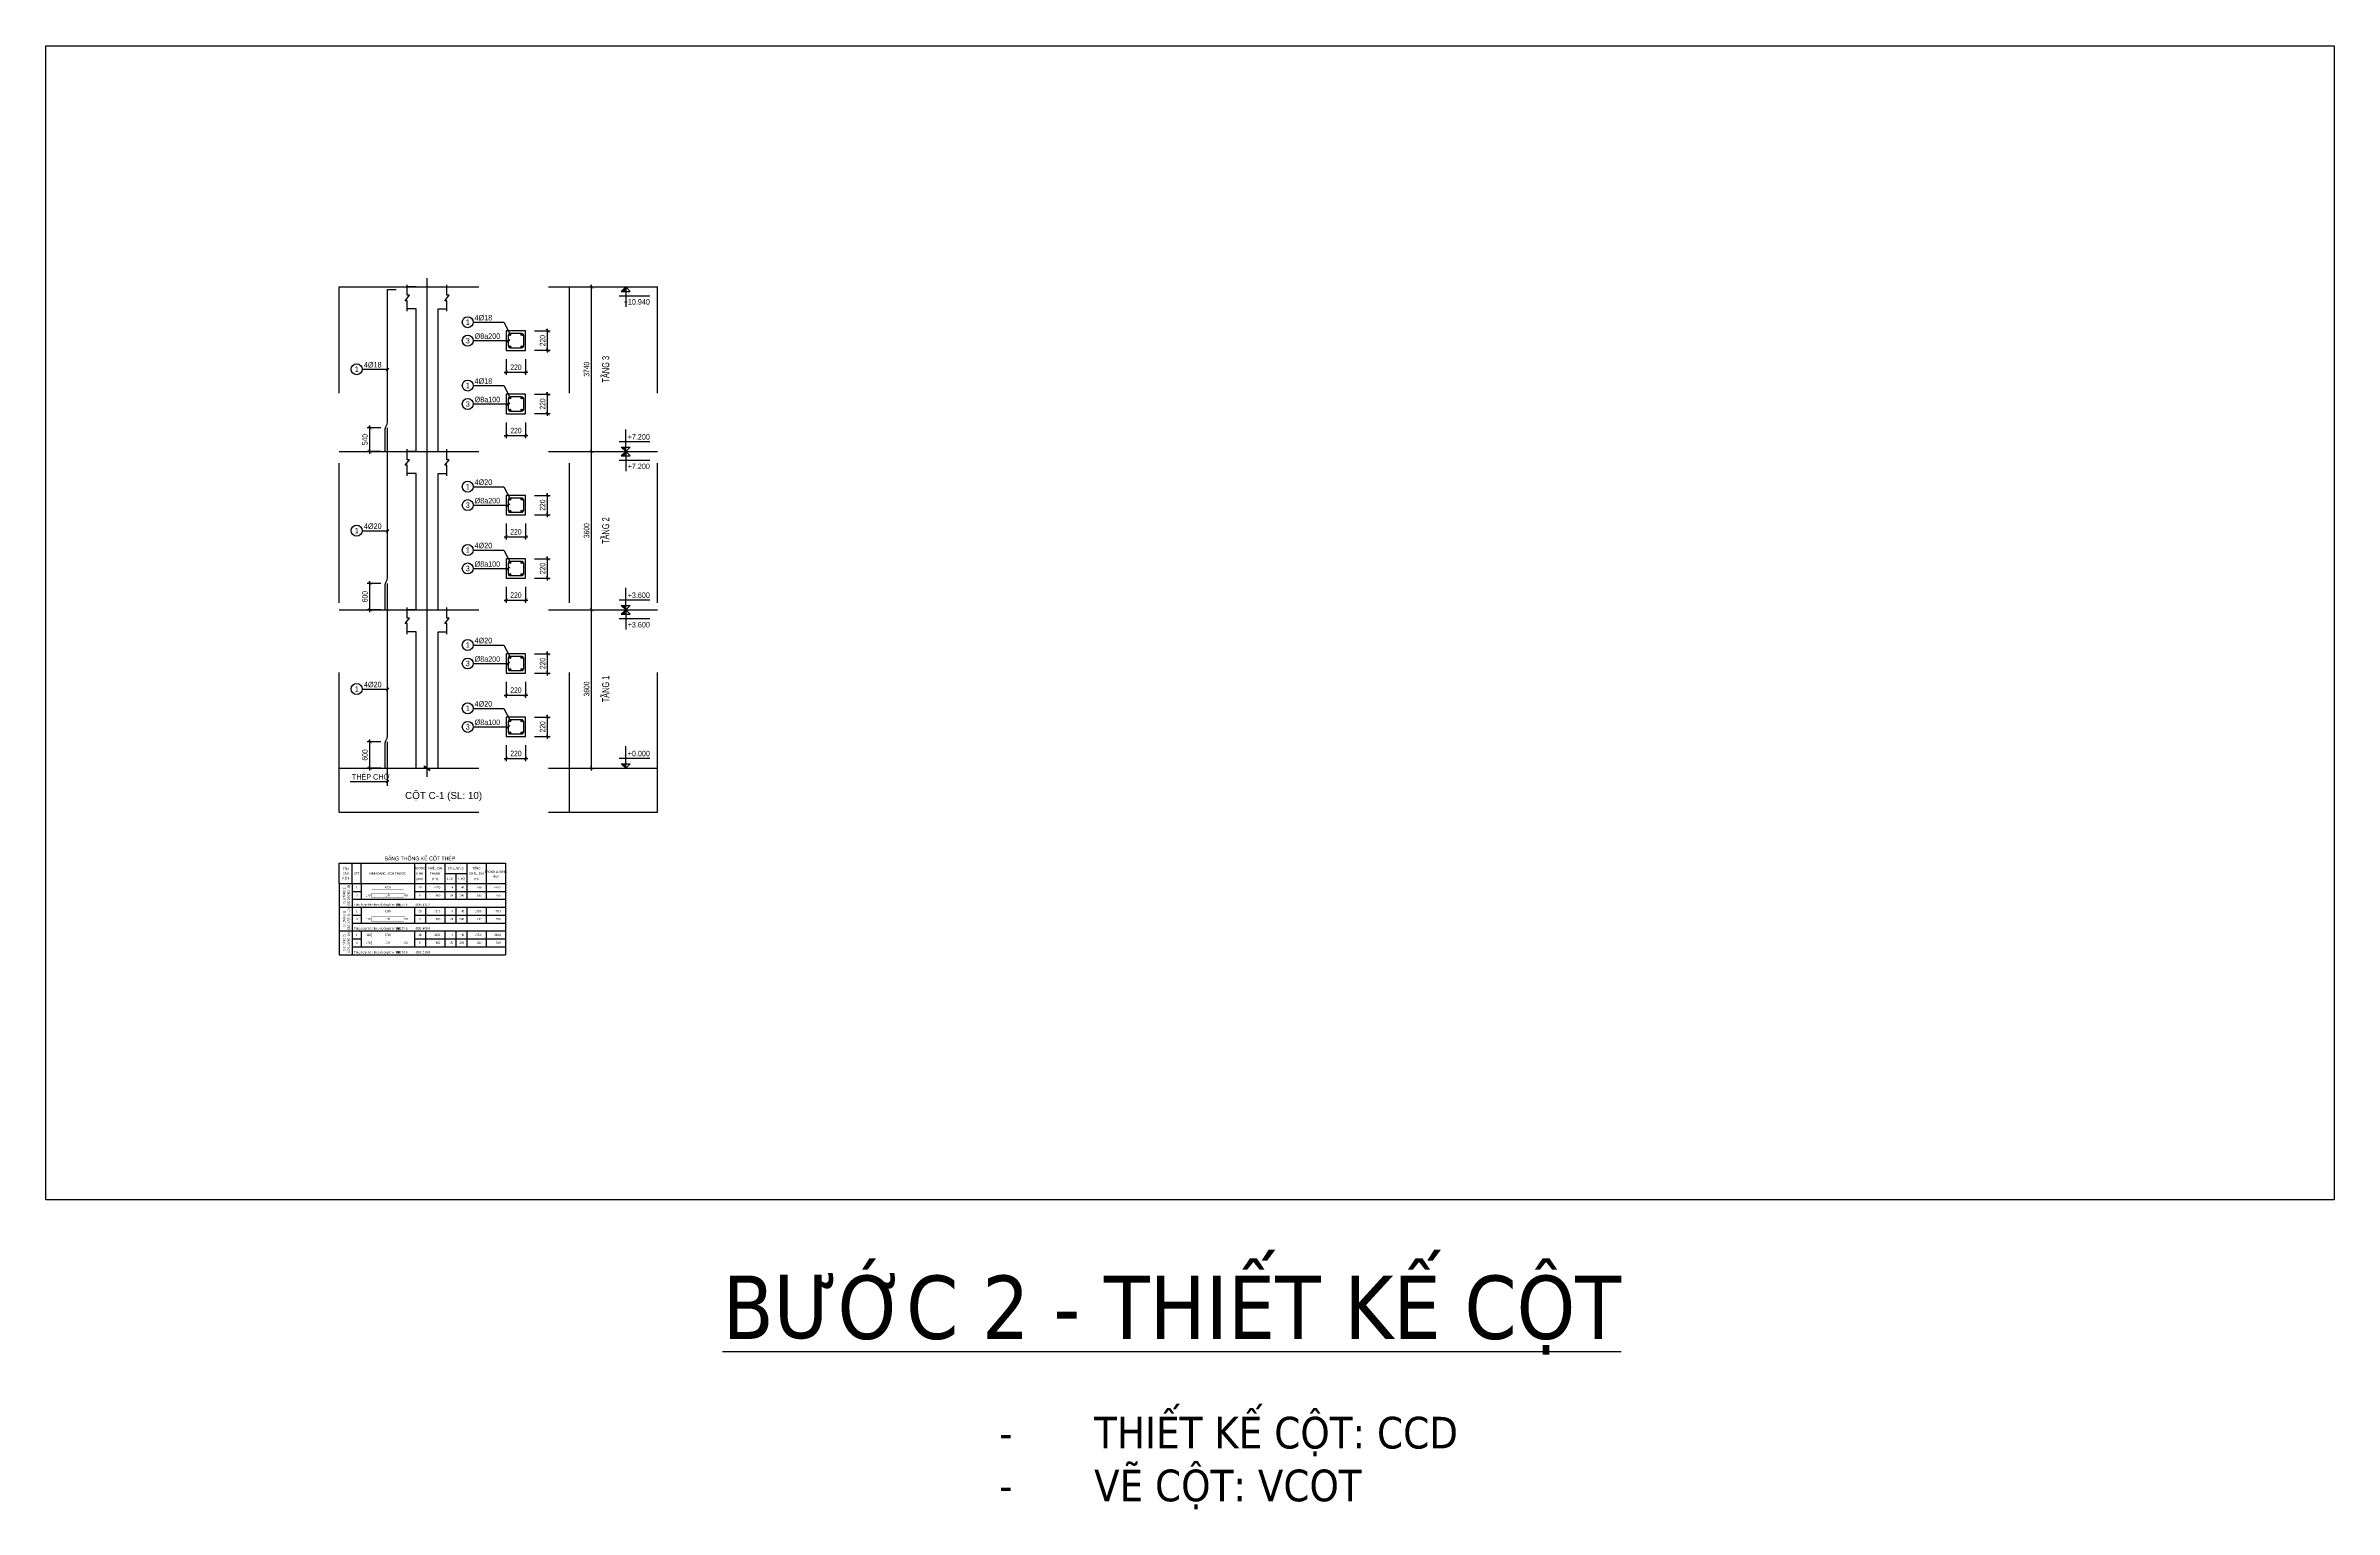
# Model space of a CAD drawing. Header units: inches. Extents: x 442278 to 842836, y -356313 to 59457.
# Drawn here: x 590590 to 616606, y -215713 to -199077 of the extents above; entities that cross this region are included whole.
import ezdxf
from ezdxf.enums import TextEntityAlignment as Align

# ---------------------------------------------------------------- set-up
doc = ezdxf.new("R2010")
doc.units = ezdxf.units.IN
doc.header["$LTSCALE"] = 250
doc.header["$MEASUREMENT"] = 0
doc.linetypes.add('CENTER', pattern=[50.8, 31.75, -6.35, 6.35, -6.35])
doc.linetypes.add('HIDDEN', pattern=[9.525, 6.35, -3.175])
for name, color, linetype in [('LA.BT', 7, 'Continuous'), ('LA.DIM', 251, 'Continuous'), ('LA.DUT', 251, 'HIDDEN'), ('LA.KHAC', 252, 'Continuous'), ('LA.TC', 3, 'Continuous'), ('LA.TD', 30, 'Continuous'), ('LA.TEXT', 60, 'Continuous'), ('LA.TRUC', 251, 'CENTER'), ('XDIT-MANH', 252, 'Continuous')]:
    doc.layers.add(name, color=color, linetype=linetype)
doc.styles.add('AVANTH', font='')
doc.styles.add('S.BTEXT', font='arial.ttf', dxfattribs={"width": 0.75})
doc.styles.add('S.STEXT', font='arial.ttf', dxfattribs={"width": 0.7})
doc.styles.get('AVANTH').set_extended_font_data('.VnAvantH')
doc.dimstyles.new('S.DIM25', dxfattribs={"dimtxt": 62.5, "dimasz": 40, "dimexe": 30, "dimexo": 0, "dimgap": 25, "dimtad": 1, "dimdec": 0, "dimzin": 13, "dimdsep": 46, "dimtxsty": 'S.STEXT', "dimblk": 'ARCHTICK', "dimcen": 0, "dimdle": 25, "dimclrd": 251, "dimclre": 251, "dimclrt": 60, "dimadec": 0, "dimazin": 0, "dimtfac": 1, "dimtdec": 0, "dimtix": 1, "dimtmove": 2, "dimatfit": 3, "dimfxl": 1, "dimtolj": 1, "dimtzin": 13, "dimarcsym": 0})
doc.dimstyles.new('S.DIM25.50', dxfattribs={"dimtxt": 62.5, "dimasz": 40, "dimexe": 30, "dimexo": 0, "dimgap": 25, "dimtad": 1, "dimdec": 0, "dimlfac": 2, "dimzin": 13, "dimdsep": 46, "dimtxsty": 'S.STEXT', "dimblk": 'ARCHTICK', "dimblk1": 'ARCHTICK', "dimcen": 0, "dimdle": 25, "dimclrd": 251, "dimclre": 251, "dimclrt": 60, "dimadec": 0, "dimazin": 0, "dimtfac": 1, "dimtdec": 0, "dimtix": 1, "dimtmove": 2, "dimatfit": 3, "dimfxl": 1, "dimtolj": 1, "dimtzin": 13, "dimarcsym": 0})

# ---------------------------------------------------------------- blocks, each defined once
blk = doc.blocks.new('_ArchTick')
at = {"color": 0, "linetype": 'ByBlock', "const_width": 0.15}
blk.add_lwpolyline([(-0.5, -0.5), (0.5, 0.5)], dxfattribs=at)
blk = doc.blocks.new('*D885')
at = {"layer": 'DEFPOINTS', "color": 0, "transparency": 16777216}
for p in [(596645, -205489), (596795, -205489), (596645, -207289)]:
    blk.add_point(p, dxfattribs=at)
at = {"layer": 'LA.DIM', "color": 251, "lineweight": -2, "transparency": 16777216}
for p, q in [((596645, -205489), (596825, -205489)), ((596795, -207314), (596795, -205464)), ((596645, -207289), (596825, -207289))]:
    blk.add_line(p, q, dxfattribs=at)
at = {"layer": 'LA.DIM', "color": 251, "lineweight": -2, "transparency": 16777216, "xscale": 40, "yscale": 40, "zscale": 40}
for p, rotation in [((596795, -205489), 90), ((596795, -207289), 270)]:
    blk.add_blockref('_ArchTick', p, dxfattribs=dict(at, rotation=rotation))
at = {"layer": 'LA.DIM', "color": 60, "transparency": 16777216, "insert": (596738, -206389), "char_height": 62.5, "attachment_point": 5, "rotation": 90, "style": 'S.STEXT'}
blk.add_mtext('\\A1;3600', dxfattribs=at)
blk = doc.blocks.new('*D886')
at = {"layer": 'DEFPOINTS', "color": 0, "transparency": 16777216}
for p in [(596645, -203689), (596795, -203689), (596645, -205489)]:
    blk.add_point(p, dxfattribs=at)
at = {"layer": 'LA.DIM', "color": 251, "lineweight": -2, "transparency": 16777216}
for p, q in [((596645, -203689), (596825, -203689)), ((596795, -205514), (596795, -203664)), ((596645, -205489), (596825, -205489))]:
    blk.add_line(p, q, dxfattribs=at)
at = {"layer": 'LA.DIM', "color": 251, "lineweight": -2, "transparency": 16777216, "xscale": 40, "yscale": 40, "zscale": 40}
for p, rotation in [((596795, -203689), 90), ((596795, -205489), 270)]:
    blk.add_blockref('_ArchTick', p, dxfattribs=dict(at, rotation=rotation))
at = {"layer": 'LA.DIM', "color": 60, "transparency": 16777216, "insert": (596738, -204589), "char_height": 62.5, "attachment_point": 5, "rotation": 90, "style": 'S.STEXT'}
blk.add_mtext('\\A1;3600', dxfattribs=at)
blk = doc.blocks.new('*D887')
at = {"layer": 'DEFPOINTS', "color": 0, "transparency": 16777216}
for p in [(596645, -201819), (596795, -201819), (596645, -203689)]:
    blk.add_point(p, dxfattribs=at)
at = {"layer": 'LA.DIM', "color": 251, "lineweight": -2, "transparency": 16777216}
for p, q in [((596645, -201819), (596825, -201819)), ((596795, -203714), (596795, -201794)), ((596645, -203689), (596825, -203689))]:
    blk.add_line(p, q, dxfattribs=at)
at = {"layer": 'LA.DIM', "color": 251, "lineweight": -2, "transparency": 16777216, "xscale": 40, "yscale": 40, "zscale": 40}
for p, rotation in [((596795, -201819), 90), ((596795, -203689), 270)]:
    blk.add_blockref('_ArchTick', p, dxfattribs=dict(at, rotation=rotation))
at = {"layer": 'LA.DIM', "color": 60, "transparency": 16777216, "insert": (596738, -202754), "char_height": 62.5, "attachment_point": 5, "rotation": 90, "style": 'S.STEXT'}
blk.add_mtext('\\A1;3740', dxfattribs=at)
blk = doc.blocks.new('BLOCK.COS')
at = {"layer": 'LA.KHAC'}
blk.add_hatch(color=256, dxfattribs=at).paths.add_polyline_path([(37.5, 50), (87.5, 0), (87.5, 50)])
at = {"layer": 'LA.KHAC', "color": 5}
for p, q in [((37.5, 50), (137.5, 50)), ((87.5, 0), (37.5, 50)), ((37.5, 0), (175, 0)), ((87.5, 0), (87.5, 50)), ((87.5, 0), (137.5, 50))]:
    blk.add_line(p, q, dxfattribs=at)
blk = doc.blocks.new('BLOCK.COSMI')
at = {"layer": 'LA.KHAC'}
blk.add_hatch(color=256, dxfattribs=at).paths.add_polyline_path([(87.5, -50), (87.5, 0), (37.5, -50)])
at = {"layer": 'LA.KHAC', "color": 5}
for p, q in [((37.5, 0), (175, 0)), ((87.5, 0), (37.5, -50)), ((87.5, 0), (87.5, -50)), ((87.5, 0), (137.5, -50)), ((37.5, -50), (137.5, -50))]:
    blk.add_line(p, q, dxfattribs=at)
blk = doc.blocks.new('*D888')
at = {"layer": 'DEFPOINTS', "color": 0, "transparency": 16777216}
for p in [(594275, -206989), (594400, -206989), (594400, -207289)]:
    blk.add_point(p, dxfattribs=at)
at = {"layer": 'LA.DIM', "color": 251, "lineweight": -2, "transparency": 16777216}
for p, q in [((594400, -206989), (594245, -206989)), ((594275, -207314), (594275, -206964)), ((594400, -207289), (594245, -207289))]:
    blk.add_line(p, q, dxfattribs=at)
at = {"layer": 'LA.DIM', "color": 251, "lineweight": -2, "transparency": 16777216, "xscale": 40, "yscale": 40, "zscale": 40}
for p, rotation in [((594275, -206989), 90), ((594275, -207289), 270)]:
    blk.add_blockref('_ArchTick', p, dxfattribs=dict(at, rotation=rotation))
at = {"layer": 'LA.DIM', "color": 60, "transparency": 16777216, "insert": (594218, -207139), "char_height": 62.5, "attachment_point": 5, "rotation": 90, "style": 'S.STEXT'}
blk.add_mtext('\\A1;600', dxfattribs=at)
blk = doc.blocks.new('*D889')
at = {"layer": 'DEFPOINTS', "color": 0, "transparency": 16777216}
for p in [(594275, -205189), (594400, -205189), (594400, -205489)]:
    blk.add_point(p, dxfattribs=at)
at = {"layer": 'LA.DIM', "color": 251, "lineweight": -2, "transparency": 16777216}
for p, q in [((594400, -205189), (594245, -205189)), ((594275, -205514), (594275, -205164)), ((594400, -205489), (594245, -205489))]:
    blk.add_line(p, q, dxfattribs=at)
at = {"layer": 'LA.DIM', "color": 251, "lineweight": -2, "transparency": 16777216, "xscale": 40, "yscale": 40, "zscale": 40}
for p, rotation in [((594275, -205189), 90), ((594275, -205489), 270)]:
    blk.add_blockref('_ArchTick', p, dxfattribs=dict(at, rotation=rotation))
at = {"layer": 'LA.DIM', "color": 60, "transparency": 16777216, "insert": (594218, -205339), "char_height": 62.5, "attachment_point": 5, "rotation": 90, "style": 'S.STEXT'}
blk.add_mtext('\\A1;600', dxfattribs=at)
blk = doc.blocks.new('*D890')
at = {"layer": 'DEFPOINTS', "color": 0, "transparency": 16777216}
for p in [(594275, -203419), (594400, -203419), (594400, -203689)]:
    blk.add_point(p, dxfattribs=at)
at = {"layer": 'LA.DIM', "color": 251, "lineweight": -2, "transparency": 16777216}
for p, q in [((594400, -203419), (594245, -203419)), ((594275, -203714), (594275, -203394)), ((594400, -203689), (594245, -203689))]:
    blk.add_line(p, q, dxfattribs=at)
at = {"layer": 'LA.DIM', "color": 251, "lineweight": -2, "transparency": 16777216, "xscale": 40, "yscale": 40, "zscale": 40}
for p, rotation in [((594275, -203419), 90), ((594275, -203689), 270)]:
    blk.add_blockref('_ArchTick', p, dxfattribs=dict(at, rotation=rotation))
at = {"layer": 'LA.DIM', "color": 60, "transparency": 16777216, "insert": (594218, -203554), "char_height": 62.5, "attachment_point": 5, "rotation": 90, "style": 'S.STEXT'}
blk.add_mtext('\\A1;540', dxfattribs=at)
blk = doc.blocks.new('*D891')
at = {"layer": 'DEFPOINTS', "color": 0, "transparency": 16777216}
for p in [(595825, -206309), (596045, -206309), (596045, -206459)]:
    blk.add_point(p, dxfattribs=at)
at = {"layer": 'LA.DIM', "color": 251, "lineweight": -2, "transparency": 16777216}
for p, q in [((595825, -206309), (595825, -206489)), ((596045, -206309), (596045, -206489)), ((595800, -206459), (596070, -206459))]:
    blk.add_line(p, q, dxfattribs=at)
at = {"layer": 'LA.DIM', "color": 251, "lineweight": -2, "transparency": 16777216, "xscale": 40, "yscale": 40, "zscale": 40, "rotation": 180}
blk.add_blockref('_ArchTick', (595825, -206459), dxfattribs=at)
at = {"layer": 'LA.DIM', "color": 251, "lineweight": -2, "transparency": 16777216, "xscale": 40, "yscale": 40, "zscale": 40}
blk.add_blockref('_ArchTick', (596045, -206459), dxfattribs=at)
at = {"layer": 'LA.DIM', "color": 60, "transparency": 16777216, "insert": (595935, -206402), "char_height": 62.5, "attachment_point": 5, "style": 'S.STEXT'}
blk.add_mtext('\\A1;220', dxfattribs=at)
blk = doc.blocks.new('*D892')
at = {"layer": 'DEFPOINTS', "color": 0, "transparency": 16777216}
for p in [(596145, -205989), (596295, -205989), (596145, -206209)]:
    blk.add_point(p, dxfattribs=at)
at = {"layer": 'LA.DIM', "color": 251, "lineweight": -2, "transparency": 16777216}
for p, q in [((596145, -205989), (596325, -205989)), ((596295, -206234), (596295, -205964)), ((596145, -206209), (596325, -206209))]:
    blk.add_line(p, q, dxfattribs=at)
at = {"layer": 'LA.DIM', "color": 251, "lineweight": -2, "transparency": 16777216, "xscale": 40, "yscale": 40, "zscale": 40}
for p, rotation in [((596295, -205989), 90), ((596295, -206209), 270)]:
    blk.add_blockref('_ArchTick', p, dxfattribs=dict(at, rotation=rotation))
at = {"layer": 'LA.DIM', "color": 60, "transparency": 16777216, "insert": (596238, -206099), "char_height": 62.5, "attachment_point": 5, "rotation": 90, "style": 'S.STEXT'}
blk.add_mtext('\\A1;220', dxfattribs=at)
blk = doc.blocks.new('BLOCK.TC')
at = {"layer": 'LA.TC'}
blk.add_hatch(color=256, dxfattribs=at).paths.add_polyline_path([(10, 0, 1), (-10, 0, 1)])
at = {"layer": 'LA.TD'}
blk.add_circle((0, 0), 10, dxfattribs=at)
blk = doc.blocks.new('*D893')
at = {"layer": 'DEFPOINTS', "color": 0, "transparency": 16777216}
for p in [(595825, -207029), (596045, -207029), (596045, -207179)]:
    blk.add_point(p, dxfattribs=at)
at = {"layer": 'LA.DIM', "color": 251, "lineweight": -2, "transparency": 16777216}
for p, q in [((595825, -207029), (595825, -207209)), ((596045, -207029), (596045, -207209)), ((595800, -207179), (596070, -207179))]:
    blk.add_line(p, q, dxfattribs=at)
at = {"layer": 'LA.DIM', "color": 251, "lineweight": -2, "transparency": 16777216, "xscale": 40, "yscale": 40, "zscale": 40, "rotation": 180}
blk.add_blockref('_ArchTick', (595825, -207179), dxfattribs=at)
at = {"layer": 'LA.DIM', "color": 251, "lineweight": -2, "transparency": 16777216, "xscale": 40, "yscale": 40, "zscale": 40}
blk.add_blockref('_ArchTick', (596045, -207179), dxfattribs=at)
at = {"layer": 'LA.DIM', "color": 60, "transparency": 16777216, "insert": (595935, -207122), "char_height": 62.5, "attachment_point": 5, "style": 'S.STEXT'}
blk.add_mtext('\\A1;220', dxfattribs=at)
blk = doc.blocks.new('*D894')
at = {"layer": 'DEFPOINTS', "color": 0, "transparency": 16777216}
for p in [(596145, -206709), (596295, -206709), (596145, -206929)]:
    blk.add_point(p, dxfattribs=at)
at = {"layer": 'LA.DIM', "color": 251, "lineweight": -2, "transparency": 16777216}
for p, q in [((596145, -206709), (596325, -206709)), ((596295, -206954), (596295, -206684)), ((596145, -206929), (596325, -206929))]:
    blk.add_line(p, q, dxfattribs=at)
at = {"layer": 'LA.DIM', "color": 251, "lineweight": -2, "transparency": 16777216, "xscale": 40, "yscale": 40, "zscale": 40}
for p, rotation in [((596295, -206709), 90), ((596295, -206929), 270)]:
    blk.add_blockref('_ArchTick', p, dxfattribs=dict(at, rotation=rotation))
at = {"layer": 'LA.DIM', "color": 60, "transparency": 16777216, "insert": (596238, -206819), "char_height": 62.5, "attachment_point": 5, "rotation": 90, "style": 'S.STEXT'}
blk.add_mtext('\\A1;220', dxfattribs=at)
blk = doc.blocks.new('*D895')
at = {"layer": 'DEFPOINTS', "color": 0, "transparency": 16777216}
for p in [(595825, -204509), (596045, -204509), (596045, -204659)]:
    blk.add_point(p, dxfattribs=at)
at = {"layer": 'LA.DIM', "color": 251, "lineweight": -2, "transparency": 16777216}
for p, q in [((595800, -204659), (596070, -204659)), ((595825, -204509), (595825, -204689)), ((596045, -204509), (596045, -204689))]:
    blk.add_line(p, q, dxfattribs=at)
at = {"layer": 'LA.DIM', "color": 251, "lineweight": -2, "transparency": 16777216, "xscale": 40, "yscale": 40, "zscale": 40, "rotation": 180}
blk.add_blockref('_ArchTick', (595825, -204659), dxfattribs=at)
at = {"layer": 'LA.DIM', "color": 251, "lineweight": -2, "transparency": 16777216, "xscale": 40, "yscale": 40, "zscale": 40}
blk.add_blockref('_ArchTick', (596045, -204659), dxfattribs=at)
at = {"layer": 'LA.DIM', "color": 60, "transparency": 16777216, "insert": (595935, -204602), "char_height": 62.5, "attachment_point": 5, "style": 'S.STEXT'}
blk.add_mtext('\\A1;220', dxfattribs=at)
blk = doc.blocks.new('*D896')
at = {"layer": 'DEFPOINTS', "color": 0, "transparency": 16777216}
for p in [(596145, -204189), (596295, -204189), (596145, -204409)]:
    blk.add_point(p, dxfattribs=at)
at = {"layer": 'LA.DIM', "color": 251, "lineweight": -2, "transparency": 16777216}
for p, q in [((596145, -204189), (596325, -204189)), ((596295, -204434), (596295, -204164)), ((596145, -204409), (596325, -204409))]:
    blk.add_line(p, q, dxfattribs=at)
at = {"layer": 'LA.DIM', "color": 251, "lineweight": -2, "transparency": 16777216, "xscale": 40, "yscale": 40, "zscale": 40}
for p, rotation in [((596295, -204189), 90), ((596295, -204409), 270)]:
    blk.add_blockref('_ArchTick', p, dxfattribs=dict(at, rotation=rotation))
at = {"layer": 'LA.DIM', "color": 60, "transparency": 16777216, "insert": (596238, -204299), "char_height": 62.5, "attachment_point": 5, "rotation": 90, "style": 'S.STEXT'}
blk.add_mtext('\\A1;220', dxfattribs=at)
blk = doc.blocks.new('*D897')
at = {"layer": 'DEFPOINTS', "color": 0, "transparency": 16777216}
for p in [(595825, -205229), (596045, -205229), (596045, -205379)]:
    blk.add_point(p, dxfattribs=at)
at = {"layer": 'LA.DIM', "color": 251, "lineweight": -2, "transparency": 16777216}
for p, q in [((595825, -205229), (595825, -205409)), ((596045, -205229), (596045, -205409)), ((595800, -205379), (596070, -205379))]:
    blk.add_line(p, q, dxfattribs=at)
at = {"layer": 'LA.DIM', "color": 251, "lineweight": -2, "transparency": 16777216, "xscale": 40, "yscale": 40, "zscale": 40, "rotation": 180}
blk.add_blockref('_ArchTick', (595825, -205379), dxfattribs=at)
at = {"layer": 'LA.DIM', "color": 251, "lineweight": -2, "transparency": 16777216, "xscale": 40, "yscale": 40, "zscale": 40}
blk.add_blockref('_ArchTick', (596045, -205379), dxfattribs=at)
at = {"layer": 'LA.DIM', "color": 60, "transparency": 16777216, "insert": (595935, -205322), "char_height": 62.5, "attachment_point": 5, "style": 'S.STEXT'}
blk.add_mtext('\\A1;220', dxfattribs=at)
blk = doc.blocks.new('*D898')
at = {"layer": 'DEFPOINTS', "color": 0, "transparency": 16777216}
for p in [(596145, -204909), (596295, -204909), (596145, -205129)]:
    blk.add_point(p, dxfattribs=at)
at = {"layer": 'LA.DIM', "color": 251, "lineweight": -2, "transparency": 16777216}
for p, q in [((596145, -204909), (596325, -204909)), ((596295, -205154), (596295, -204884)), ((596145, -205129), (596325, -205129))]:
    blk.add_line(p, q, dxfattribs=at)
at = {"layer": 'LA.DIM', "color": 251, "lineweight": -2, "transparency": 16777216, "xscale": 40, "yscale": 40, "zscale": 40}
for p, rotation in [((596295, -204909), 90), ((596295, -205129), 270)]:
    blk.add_blockref('_ArchTick', p, dxfattribs=dict(at, rotation=rotation))
at = {"layer": 'LA.DIM', "color": 60, "transparency": 16777216, "insert": (596238, -205019), "char_height": 62.5, "attachment_point": 5, "rotation": 90, "style": 'S.STEXT'}
blk.add_mtext('\\A1;220', dxfattribs=at)
blk = doc.blocks.new('*D899')
at = {"layer": 'DEFPOINTS', "color": 0, "transparency": 16777216}
for p in [(595825, -202639), (596045, -202639), (596045, -202789)]:
    blk.add_point(p, dxfattribs=at)
at = {"layer": 'LA.DIM', "color": 251, "lineweight": -2, "transparency": 16777216}
for p, q in [((595825, -202639), (595825, -202819)), ((596045, -202639), (596045, -202819)), ((595800, -202789), (596070, -202789))]:
    blk.add_line(p, q, dxfattribs=at)
at = {"layer": 'LA.DIM', "color": 251, "lineweight": -2, "transparency": 16777216, "xscale": 40, "yscale": 40, "zscale": 40, "rotation": 180}
blk.add_blockref('_ArchTick', (595825, -202789), dxfattribs=at)
at = {"layer": 'LA.DIM', "color": 251, "lineweight": -2, "transparency": 16777216, "xscale": 40, "yscale": 40, "zscale": 40}
blk.add_blockref('_ArchTick', (596045, -202789), dxfattribs=at)
at = {"layer": 'LA.DIM', "color": 60, "transparency": 16777216, "insert": (595935, -202732), "char_height": 62.5, "attachment_point": 5, "style": 'S.STEXT'}
blk.add_mtext('\\A1;220', dxfattribs=at)
blk = doc.blocks.new('*D900')
at = {"layer": 'DEFPOINTS', "color": 0, "transparency": 16777216}
for p in [(596145, -202319), (596295, -202319), (596145, -202539)]:
    blk.add_point(p, dxfattribs=at)
at = {"layer": 'LA.DIM', "color": 251, "lineweight": -2, "transparency": 16777216}
for p, q in [((596145, -202319), (596325, -202319)), ((596295, -202564), (596295, -202294)), ((596145, -202539), (596325, -202539))]:
    blk.add_line(p, q, dxfattribs=at)
at = {"layer": 'LA.DIM', "color": 251, "lineweight": -2, "transparency": 16777216, "xscale": 40, "yscale": 40, "zscale": 40}
for p, rotation in [((596295, -202319), 90), ((596295, -202539), 270)]:
    blk.add_blockref('_ArchTick', p, dxfattribs=dict(at, rotation=rotation))
at = {"layer": 'LA.DIM', "color": 60, "transparency": 16777216, "insert": (596238, -202429), "char_height": 62.5, "attachment_point": 5, "rotation": 90, "style": 'S.STEXT'}
blk.add_mtext('\\A1;220', dxfattribs=at)
blk = doc.blocks.new('*D901')
at = {"layer": 'DEFPOINTS', "color": 0, "transparency": 16777216}
for p in [(595825, -203359), (596045, -203359), (596045, -203509)]:
    blk.add_point(p, dxfattribs=at)
at = {"layer": 'LA.DIM', "color": 251, "lineweight": -2, "transparency": 16777216}
for p, q in [((595825, -203359), (595825, -203539)), ((596045, -203359), (596045, -203539)), ((595800, -203509), (596070, -203509))]:
    blk.add_line(p, q, dxfattribs=at)
at = {"layer": 'LA.DIM', "color": 251, "lineweight": -2, "transparency": 16777216, "xscale": 40, "yscale": 40, "zscale": 40, "rotation": 180}
blk.add_blockref('_ArchTick', (595825, -203509), dxfattribs=at)
at = {"layer": 'LA.DIM', "color": 251, "lineweight": -2, "transparency": 16777216, "xscale": 40, "yscale": 40, "zscale": 40}
blk.add_blockref('_ArchTick', (596045, -203509), dxfattribs=at)
at = {"layer": 'LA.DIM', "color": 60, "transparency": 16777216, "insert": (595935, -203452), "char_height": 62.5, "attachment_point": 5, "style": 'S.STEXT'}
blk.add_mtext('\\A1;220', dxfattribs=at)
blk = doc.blocks.new('*D902')
at = {"layer": 'DEFPOINTS', "color": 0, "transparency": 16777216}
for p in [(596145, -203039), (596295, -203039), (596145, -203259)]:
    blk.add_point(p, dxfattribs=at)
at = {"layer": 'LA.DIM', "color": 251, "lineweight": -2, "transparency": 16777216}
for p, q in [((596145, -203039), (596325, -203039)), ((596295, -203284), (596295, -203014)), ((596145, -203259), (596325, -203259))]:
    blk.add_line(p, q, dxfattribs=at)
at = {"layer": 'LA.DIM', "color": 251, "lineweight": -2, "transparency": 16777216, "xscale": 40, "yscale": 40, "zscale": 40}
for p, rotation in [((596295, -203039), 90), ((596295, -203259), 270)]:
    blk.add_blockref('_ArchTick', p, dxfattribs=dict(at, rotation=rotation))
at = {"layer": 'LA.DIM', "color": 60, "transparency": 16777216, "insert": (596238, -203149), "char_height": 62.5, "attachment_point": 5, "rotation": 90, "style": 'S.STEXT'}
blk.add_mtext('\\A1;220', dxfattribs=at)
blk = doc.blocks.new('TIEUDE.BTKD')
at = {"layer": 'LA.BT'}
for p, q in [((0, -350), (0, -120)), ((0, -120), (1890, -120)), ((150, -350), (150, -120)), ((250, -350), (250, -120)), ((855, -120), (855, -350)), ((980, -120), (980, -350)), ((1200, -120), (1200, -350)), ((1200, -236), (1450, -236)), ((1325, -236), (1325, -350)), ((1450, -120), (1450, -350)), ((1670, -120), (1670, -350)), ((1890, -120), (1890, -350)), ((0, -350), (1890, -350))]:
    blk.add_line(p, q, dxfattribs=at)
at = {"layer": 'LA.TEXT', "style": 'S.BTEXT', "width": 0.75}
for s, p in [('TÊN', (75, -197)), ('CẤU', (75, -250)), ('STT', (200, -250)), ('HÌNH DẠNG, KÍCH THƯỚC', (552, -250)), ('ĐƯỜNG', (917, -190)), ('KÍNH', (917, -250)), ('CHIỀU DÀI', (1090, -190)), ('THANH', (1090, -250)), ('SỐ LƯỢNG', (1325, -192)), ('CHIỀU DÀI', (1560, -250)), ('TỔNG', (1560, -190)), ('TRỌNG LƯỢNG', (1780, -230)), ('(kG)', (1780, -281)), ('KIỆN', (75, -303)), ('(mm)', (917, -312)), ('(mm)', (1090, -312)), ('1 CK', (1262, -308)), ('T. BỘ', (1387, -308)), ('(m)', (1560, -312))]:
    blk.add_text(s, height=25, dxfattribs=at).set_placement(p, align=Align.CENTER)
blk.add_text('BẢNG THỐNG KÊ CỐT THÉP', height=45, dxfattribs=at).set_placement((918, -60), align=Align.MIDDLE)
blk = doc.blocks.new('TH.2')
at = {"layer": 'LA.TC', "const_width": 2}
blk.add_lwpolyline([(222, 20), (583, 20)], dxfattribs=at)
at = {"layer": 'LA.TEXT', "style": 'S.STEXT', "width": 0.7}
for tag, p in [('SH', (50, 45)), ('L2', (403, 45)), ('DK', (768, 45))]:
    blk.add_attdef(tag, text='', height=25, dxfattribs=at).set_placement(p, align=Align.MIDDLE)
for tag, p in [('DAI', (1000, 45)), ('SL1', (1145, 45)), ('SLA', (1270, 45)), ('DT', (1470, 45)), ('TL', (1690, 45))]:
    blk.add_attdef(tag, text='', height=25, dxfattribs=at).set_placement(p, align=Align.MIDDLE_RIGHT)
blk = doc.blocks.new('TH.14')
at = {"layer": 'LA.TC', "const_width": 2}
blk.add_lwpolyline([(583, 90), (583, 20), (218, 20), (218, 70), (603, 70)], dxfattribs=at)
at = {"layer": 'LA.TEXT', "style": 'S.STEXT', "width": 0.7}
for tag, p in [('SH', (50, 45)), ('L2', (403, 45)), ('DK', (768, 45))]:
    blk.add_attdef(tag, text='', height=25, dxfattribs=at).set_placement(p, align=Align.MIDDLE)
for tag, p in [('L1', (205, 45)), ('DAI', (1000, 45)), ('SL1', (1145, 45)), ('SLA', (1270, 45)), ('DT', (1470, 45)), ('TL', (1690, 45))]:
    blk.add_attdef(tag, text='', height=25, dxfattribs=at).set_placement(p, align=Align.MIDDLE_RIGHT)
blk.add_attdef('M', text='', height=25, dxfattribs=at).set_placement((593, 45), align=Align.MIDDLE_LEFT)
blk = doc.blocks.new('TH.6')
at = {"layer": 'LA.TC', "const_width": 2}
blk.add_lwpolyline([(583, 70), (222, 70), (222, 20)], dxfattribs=at)
at = {"layer": 'LA.TEXT', "style": 'S.STEXT', "width": 0.7}
for tag, p in [('SH', (50, 45)), ('L2', (403, 45)), ('DK', (768, 45))]:
    blk.add_attdef(tag, text='', height=25, dxfattribs=at).set_placement(p, align=Align.MIDDLE)
for tag, p in [('L1', (210, 45)), ('DAI', (1000, 45)), ('SL1', (1145, 45)), ('SLA', (1270, 45)), ('DT', (1470, 45)), ('TL', (1690, 45))]:
    blk.add_attdef(tag, text='', height=25, dxfattribs=at).set_placement(p, align=Align.MIDDLE_RIGHT)

msp = doc.modelspace()

# ---------------------------------------------------------------- linework, layer by layer
at = {"layer": 'LA.BT'}
for p, q in [((594799.71, -201819.12), (594699.71, -201819.12)), ((594799.71, -201819.12), (595049.71, -201819.12)), ((595049.71, -201819.12), (595149.71, -201819.12)), ((594799.71, -202069.12), (594699.71, -202069.12)), ((594799.71, -203689.12), (594799.71, -202069.12)), ((595049.71, -203689.12), (595049.71, -202069.12)), ((595049.71, -202069.12), (595149.71, -202069.12)), ((594799.71, -203689.12), (594699.71, -203689.12)), ((595049.71, -203689.12), (595149.71, -203689.12)), ((594799.71, -203939.12), (594699.71, -203939.12)), ((594799.71, -205489.12), (594799.71, -203939.12)), ((595049.71, -205489.12), (595049.71, -203939.12)), ((595049.71, -203939.12), (595149.71, -203939.12)), ((594799.71, -205489.12), (594699.71, -205489.12)), ((595049.71, -205489.12), (595149.71, -205489.12)), ((594799.71, -205739.12), (594699.71, -205739.12)), ((594799.71, -207289.12), (594799.71, -205739.12)), ((595049.71, -207289.12), (595049.71, -205739.12)), ((595049.71, -205739.12), (595149.71, -205739.12)), ((593924.71, -208599.12), (593924.71, -209409.12)), ((594074.71, -208599.12), (594074.71, -209409.12)), ((594174.71, -208599.12), (594174.71, -208779.12)), ((594779.71, -208599.12), (594779.71, -208779.12)), ((594904.71, -208599.12), (594904.71, -208779.12)), ((595124.71, -208599.12), (595124.71, -208779.12)), ((595249.71, -208599.12), (595249.71, -208779.12)), ((595374.71, -208599.12), (595374.71, -208779.12)), ((595594.71, -208599.12), (595594.71, -208779.12)), ((595814.71, -208599.12), (595814.71, -209409.12)), ((593924.71, -208869.12), (595814.71, -208869.12)), ((594074.71, -208689.12), (594174.71, -208689.12)), ((594074.71, -208779.12), (595814.71, -208779.12)), ((594174.71, -208869.12), (594174.71, -209049.12)), ((594779.71, -208689.12), (595814.71, -208689.12)), ((594779.71, -208869.12), (594779.71, -209049.12)), ((594904.71, -208869.12), (594904.71, -209049.12)), ((595124.71, -208869.12), (595124.71, -209049.12)), ((595249.71, -208869.12), (595249.71, -209049.12)), ((595374.71, -208869.12), (595374.71, -209049.12)), ((595594.71, -208869.12), (595594.71, -209049.12)), ((593924.71, -209139.12), (595814.71, -209139.12)), ((594074.71, -208959.12), (594174.71, -208959.12)), ((594074.71, -209049.12), (595814.71, -209049.12)), ((594174.71, -209139.12), (594174.71, -209319.12)), ((594779.71, -208959.12), (595814.71, -208959.12)), ((594779.71, -209139.12), (594779.71, -209319.12)), ((594904.71, -209139.12), (594904.71, -209319.12)), ((595124.71, -209139.12), (595124.71, -209319.12)), ((595249.71, -209139.12), (595249.71, -209319.12)), ((595374.71, -209139.12), (595374.71, -209319.12)), ((595594.71, -209139.12), (595594.71, -209319.12)), ((593924.71, -209409.12), (595814.71, -209409.12)), ((594074.71, -209229.12), (594174.71, -209229.12)), ((594074.71, -209319.12), (595814.71, -209319.12)), ((594779.71, -209229.12), (595814.71, -209229.12))]:
    msp.add_line(p, q, dxfattribs=at)
at = {"layer": 'LA.BT', "color": 251}
for points in [[(594699.71, -202094.12), (594699.71, -201975.37), (594674.71, -201975.37), (594724.71, -201912.87), (594699.71, -201912.87), (594699.71, -201794.12)], [(595149.71, -202094.12), (595149.71, -201975.37), (595124.71, -201975.37), (595174.71, -201912.87), (595149.71, -201912.87), (595149.71, -201794.12)], [(594699.71, -203964.12), (594699.71, -203845.37), (594674.71, -203845.37), (594724.71, -203782.87), (594699.71, -203782.87), (594699.71, -203664.12)], [(595149.71, -203964.12), (595149.71, -203845.37), (595124.71, -203845.37), (595174.71, -203782.87), (595149.71, -203782.87), (595149.71, -203664.12)], [(594699.71, -205764.12), (594699.71, -205645.37), (594674.71, -205645.37), (594724.71, -205582.87), (594699.71, -205582.87), (594699.71, -205464.12)], [(595149.71, -205764.12), (595149.71, -205645.37), (595124.71, -205645.37), (595174.71, -205582.87), (595149.71, -205582.87), (595149.71, -205464.12)], [(594774.71, -207289.12), (594893.46, -207289.12), (594893.46, -207264.12), (594955.96, -207314.12), (594955.96, -207289.12), (595074.71, -207289.12)]]:
    msp.add_lwpolyline(points, dxfattribs=at)
at = {"layer": 'LA.BT'}
for points in [[(595824.71, -202539.12), (596044.71, -202539.12), (596044.71, -202319.12), (595824.71, -202319.12), (595824.71, -202539.12)], [(595824.71, -203259.12), (596044.71, -203259.12), (596044.71, -203039.12), (595824.71, -203039.12), (595824.71, -203259.12)], [(595824.71, -204409.12), (596044.71, -204409.12), (596044.71, -204189.12), (595824.71, -204189.12), (595824.71, -204409.12)], [(595824.71, -205129.12), (596044.71, -205129.12), (596044.71, -204909.12), (595824.71, -204909.12), (595824.71, -205129.12)], [(595824.71, -206209.12), (596044.71, -206209.12), (596044.71, -205989.12), (595824.71, -205989.12), (595824.71, -206209.12)], [(595824.71, -206929.12), (596044.71, -206929.12), (596044.71, -206709.12), (595824.71, -206709.12), (595824.71, -206929.12)]]:
    msp.add_lwpolyline(points, dxfattribs=at)
at = {"layer": 'LA.DUT'}
for p, q in [((593924.71, -207789.12), (593924.71, -201819.12)), ((593924.71, -201819.12), (597544.71, -201819.12)), ((596544.71, -207789.12), (596544.71, -201819.12)), ((597544.71, -207789.12), (597544.71, -201819.12)), ((593924.71, -203689.12), (597544.71, -203689.12)), ((593924.71, -205489.12), (597544.71, -205489.12)), ((593924.71, -207289.12), (597544.71, -207289.12)), ((593924.71, -207789.12), (597544.71, -207789.12))]:
    msp.add_line(p, q, dxfattribs=at)
at = {"layer": 'LA.KHAC'}
for p, q in [((597182.21, -201819.12), (597182.21, -202044.12)), ((597107.21, -201919.12), (597457.21, -201919.12)), ((595449.71, -202219.12), (595798.21, -202219.12)), ((595798.21, -202219.12), (595871.71, -202366.12)), ((595449.71, -202429.12), (595849.71, -202429.12)), ((594187.21, -202754.12), (594474.71, -202754.12)), ((595449.71, -202939.12), (595798.21, -202939.12)), ((595449.71, -203149.12), (595849.71, -203149.12)), ((595798.21, -202939.12), (595871.71, -203086.12)), ((597182.21, -203689.12), (597182.21, -203439.12)), ((597107.21, -203574.12), (597457.21, -203574.12)), ((597182.21, -203689.12), (597182.21, -203914.12)), ((597107.21, -203789.12), (597457.21, -203789.12)), ((595449.71, -204089.12), (595798.21, -204089.12)), ((595798.21, -204089.12), (595871.71, -204236.12)), ((595449.71, -204299.12), (595849.71, -204299.12)), ((594187.21, -204589.12), (594474.71, -204589.12)), ((595449.71, -204809.12), (595798.21, -204809.12)), ((595798.21, -204809.12), (595871.71, -204956.12)), ((595449.71, -205019.12), (595849.71, -205019.12)), ((597182.21, -205489.12), (597182.21, -205239.12)), ((597107.21, -205374.12), (597457.21, -205374.12)), ((597182.21, -205489.12), (597182.21, -205714.12)), ((597107.21, -205589.12), (597457.21, -205589.12)), ((595449.71, -205889.12), (595798.21, -205889.12)), ((595798.21, -205889.12), (595871.71, -206036.12)), ((595449.71, -206099.12), (595849.71, -206099.12)), ((594187.21, -206389.12), (594474.71, -206389.12)), ((595449.71, -206609.12), (595798.21, -206609.12)), ((595449.71, -206819.12), (595849.71, -206819.12)), ((595798.21, -206609.12), (595871.71, -206756.12)), ((597182.21, -207289.12), (597182.21, -207039.12)), ((597107.21, -207174.12), (597457.21, -207174.12)), ((594049.71, -207439.12), (594474.71, -207439.12))]:
    msp.add_line(p, q, dxfattribs=at)
at = {"layer": 'LA.KHAC', "color": 251}
for p, q in [((595835.64, -202443.19), (595863.77, -202415.06)), ((594460.64, -202768.19), (594488.77, -202740.06)), ((595835.64, -203163.19), (595863.77, -203135.06)), ((595835.64, -204313.19), (595863.77, -204285.06)), ((594460.64, -204603.19), (594488.77, -204575.06)), ((595835.64, -205033.19), (595863.77, -205005.06)), ((595835.64, -206113.19), (595863.77, -206085.06)), ((594460.64, -206403.19), (594488.77, -206375.06)), ((595835.64, -206833.19), (595863.77, -206805.06)), ((594460.64, -207453.19), (594488.77, -207425.06))]:
    msp.add_line(p, q, dxfattribs=at)
at = {"layer": 'LA.TC'}
for points in [[(594449.71, -203689.12), (594449.71, -203431.62), (594454.71, -203409.12), (594469.71, -203379.12), (594474.71, -203356.62), (594474.71, -201849.12), (594574.71, -201849.12)], [(594449.71, -205489.12), (594449.71, -205201.62), (594454.71, -205179.12), (594469.71, -205149.12), (594474.71, -205126.62), (594474.71, -203419.12)], [(594449.71, -207289.12), (594449.71, -207001.62), (594454.71, -206979.12), (594469.71, -206949.12), (594474.71, -206926.62), (594474.71, -205189.12)]]:
    msp.add_lwpolyline(points, dxfattribs=at)
at = {"layer": 'LA.TD', "linetype": 'HIDDEN'}
msp.add_line((594474.71, -207489.12), (594474.71, -206989.12), dxfattribs=at)
at = {"layer": 'LA.TD'}
for points in [[(595874.71, -202514.12), (595862.21, -202510.77), (595853.06, -202501.62), (595849.71, -202489.12), (595849.71, -202369.12), (595853.06, -202356.62), (595862.21, -202347.47), (595874.71, -202344.12), (595994.71, -202344.12), (596007.21, -202347.47), (596016.36, -202356.62), (596019.71, -202369.12), (596019.71, -202489.12), (596016.36, -202501.62), (596007.21, -202510.77), (595994.71, -202514.12), (595874.71, -202514.12)], [(595874.71, -203234.12), (595862.21, -203230.77), (595853.06, -203221.62), (595849.71, -203209.12), (595849.71, -203089.12), (595853.06, -203076.62), (595862.21, -203067.47), (595874.71, -203064.12), (595994.71, -203064.12), (596007.21, -203067.47), (596016.36, -203076.62), (596019.71, -203089.12), (596019.71, -203209.12), (596016.36, -203221.62), (596007.21, -203230.77), (595994.71, -203234.12), (595874.71, -203234.12)], [(595874.71, -204384.12), (595862.21, -204380.77), (595853.06, -204371.62), (595849.71, -204359.12), (595849.71, -204239.12), (595853.06, -204226.62), (595862.21, -204217.47), (595874.71, -204214.12), (595994.71, -204214.12), (596007.21, -204217.47), (596016.36, -204226.62), (596019.71, -204239.12), (596019.71, -204359.12), (596016.36, -204371.62), (596007.21, -204380.77), (595994.71, -204384.12), (595874.71, -204384.12)], [(595874.71, -205104.12), (595862.21, -205100.77), (595853.06, -205091.62), (595849.71, -205079.12), (595849.71, -204959.12), (595853.06, -204946.62), (595862.21, -204937.47), (595874.71, -204934.12), (595994.71, -204934.12), (596007.21, -204937.47), (596016.36, -204946.62), (596019.71, -204959.12), (596019.71, -205079.12), (596016.36, -205091.62), (596007.21, -205100.77), (595994.71, -205104.12), (595874.71, -205104.12)], [(595874.71, -206184.12), (595862.21, -206180.77), (595853.06, -206171.62), (595849.71, -206159.12), (595849.71, -206039.12), (595853.06, -206026.62), (595862.21, -206017.47), (595874.71, -206014.12), (595994.71, -206014.12), (596007.21, -206017.47), (596016.36, -206026.62), (596019.71, -206039.12), (596019.71, -206159.12), (596016.36, -206171.62), (596007.21, -206180.77), (595994.71, -206184.12), (595874.71, -206184.12)], [(595874.71, -206904.12), (595862.21, -206900.77), (595853.06, -206891.62), (595849.71, -206879.12), (595849.71, -206759.12), (595853.06, -206746.62), (595862.21, -206737.47), (595874.71, -206734.12), (595994.71, -206734.12), (596007.21, -206737.47), (596016.36, -206746.62), (596019.71, -206759.12), (596019.71, -206879.12), (596016.36, -206891.62), (596007.21, -206900.77), (595994.71, -206904.12), (595874.71, -206904.12)]]:
    msp.add_lwpolyline(points, dxfattribs=at)
at = {"layer": 'LA.TEXT', "color": 251}
for centre in [(595387.21, -202219.12), (595387.21, -202429.12), (594124.71, -202754.12), (595387.21, -202939.12), (595387.21, -203149.12), (595387.21, -204089.12), (595387.21, -204299.12), (594124.71, -204589.12), (595387.21, -204809.12), (595387.21, -205019.12), (595387.21, -205889.12), (595387.21, -206099.12), (594124.71, -206389.12), (595387.21, -206609.12), (595387.21, -206819.12)]:
    msp.add_circle(centre, 62.5, dxfattribs=at)
at = {"layer": 'LA.TRUC'}
msp.add_line((594924.71, -207389.12), (594924.71, -201719.12), dxfattribs=at)
at = {"layer": 'XDIT-MANH'}
msp.add_lwpolyline([(590589.61, -199076.94), (616605.96, -199076.94), (616605.96, -212195.14), (590589.61, -212195.14)], close=True, dxfattribs=at)

# ---------------------------------------------------------------- block references
at = {"layer": 'LA.KHAC'}
for name, p in [('BLOCK.COSMI', (597094.71, -201819.12)), ('BLOCK.COS', (597094.71, -203689.12)), ('BLOCK.COSMI', (597094.71, -203689.12)), ('BLOCK.COS', (597094.71, -205489.12)), ('BLOCK.COSMI', (597094.71, -205489.12)), ('BLOCK.COS', (597094.71, -207289.12))]:
    msp.add_blockref(name, p, dxfattribs=at)
at = {"layer": 'LA.TC'}
for p in [(595866.71, -202361.12), (596002.71, -202361.12), (595866.71, -202497.12), (596002.71, -202497.12), (595866.71, -203081.12), (596002.71, -203081.12), (595866.71, -203217.12), (596002.71, -203217.12), (595866.71, -204231.12), (596002.71, -204231.12), (595866.71, -204367.12), (596002.71, -204367.12), (595866.71, -204951.12), (596002.71, -204951.12), (595866.71, -205087.12), (596002.71, -205087.12), (595866.71, -206031.12), (596002.71, -206031.12), (595866.71, -206167.12), (596002.71, -206167.12), (595866.71, -206751.12), (596002.71, -206751.12), (595866.71, -206887.12), (596002.71, -206887.12)]:
    msp.add_blockref('BLOCK.TC', p, dxfattribs=at)
at = {"layer": 'LA.TEXT'}
msp.add_blockref('TIEUDE.BTKD', (593924.71, -208249.12), dxfattribs=at)
for name, p, values in [('TH.2', (594074.71, -208689.12), {'L2': '4200', 'TL': '414.3', 'DT': '168', 'SLA': '40', 'SL1': '4', 'DAI': '4200', 'DK': '20', 'SH': '1'}), ('TH.14', (594074.71, -208779.12), {'TL': '75.8', 'DT': '192', 'SLA': '240', 'SL1': '24', 'DAI': '800', 'DK': '8', 'M': '60', 'L2': '170', 'L1': '170', 'SH': '3'}), ('TH.2', (594074.71, -208959.12), {'L2': '4140', 'TL': '408.4', 'DT': '165.6', 'SLA': '40', 'SL1': '4', 'DAI': '4140', 'DK': '20', 'SH': '1'}), ('TH.14', (594074.71, -209049.12), {'TL': '75.8', 'DT': '192', 'SLA': '240', 'SL1': '24', 'DAI': '800', 'DK': '8', 'M': '60', 'L2': '170', 'L1': '170', 'SH': '3'}), ('TH.6', (594074.71, -209229.12), {'L1': '180', 'L2': '3710', 'SH': '1', 'DAI': '3890', 'DK': '18', 'SL1': '4', 'SLA': '40', 'TL': '310.8', 'DT': '155.6'}), ('TH.14', (594074.71, -209319.12), {'TL': '78.9', 'DT': '200', 'SLA': '250', 'SL1': '25', 'DAI': '800', 'DK': '8', 'M': '60', 'L2': '170', 'L1': '170', 'SH': '3'})]:
    msp.add_blockref(name, p, dxfattribs=at).add_auto_attribs(values)

# ---------------------------------------------------------------- texts
at = {"layer": 'LA.KHAC', "color": 60, "style": 'S.STEXT', "width": 0.75}
for s, p in [('+10.940', (597457.21, -202019.12)), ('+7.200', (597457.21, -203554.12)), ('+7.200', (597457.21, -203889.12)), ('+3.600', (597457.21, -205354.12)), ('+3.600', (597457.21, -205689.12)), ('+0.000', (597457.21, -207154.12))]:
    msp.add_text(s, height=62.5, dxfattribs=at).set_placement(p, align=Align.RIGHT)
at = {"layer": 'LA.TEXT', "style": 'S.STEXT', "width": 0.75}
for s, height, p in [('4%%c18', 62.5, (595464.71, -202199.12)), ('%%c8a200', 62.5, (595464.71, -202409.12)), ('4%%c18', 62.5, (594207.21, -202734.12)), ('4%%c18', 62.5, (595464.71, -202919.12)), ('%%c8a100', 62.5, (595464.71, -203129.12)), ('4%%c20', 62.5, (595464.71, -204069.12)), ('%%c8a200', 62.5, (595464.71, -204279.12)), ('4%%c20', 62.5, (594207.21, -204569.12)), ('4%%c20', 62.5, (595464.71, -204789.12)), ('%%c8a100', 62.5, (595464.71, -204999.12)), ('4%%c20', 62.5, (595464.71, -205869.12)), ('%%c8a200', 62.5, (595464.71, -206079.12)), ('4%%c20', 62.5, (594207.21, -206369.12)), ('4%%c20', 62.5, (595464.71, -206589.12)), ('%%c8a100', 62.5, (595464.71, -206799.12)), ('THÉP CHỜ', 62.5, (594069.71, -207419.12)), ('Tổng hợp thép theo đường kính (kg):', 25, (594094.71, -208853.12)), ('%%c8: 75.8', 25, (594574.71, -208853.12)), ('%%c20: 414.3', 25, (594794.71, -208853.12)), ('Tổng hợp thép theo đường kính (kg):', 25, (594094.71, -209123.12)), ('%%c8: 75.8', 25, (594574.71, -209123.12)), ('%%c20: 408.4', 25, (594794.71, -209123.12)), ('Tổng hợp thép theo đường kính (kg):', 25, (594094.71, -209393.12)), ('%%c8: 78.9', 25, (594574.71, -209393.12)), ('%%c18: 310.8', 25, (594794.71, -209393.12))]:
    msp.add_text(s, height=height, dxfattribs=at).set_placement(p)
for s, p in [('3', (595387.21, -202429.12)), ('1', (595387.21, -202219.12)), ('1', (594124.71, -202754.12)), ('1', (595387.21, -202939.12)), ('3', (595387.21, -203149.12)), ('1', (595387.21, -204089.12)), ('3', (595387.21, -204299.12)), ('1', (594124.71, -204589.12)), ('3', (595387.21, -205019.12)), ('1', (595387.21, -204809.12)), ('1', (595387.21, -205889.12)), ('3', (595387.21, -206099.12)), ('1', (594124.71, -206389.12)), ('3', (595387.21, -206819.12)), ('1', (595387.21, -206609.12))]:
    msp.add_text(s, height=62.5, dxfattribs=at).set_placement(p, align=Align.MIDDLE_CENTER)
at = {"layer": 'LA.TEXT', "color": 60, "style": 'S.BTEXT', "width": 0.75}
for s, p in [('TẦNG 3', (596994.71, -202754.12)), ('TẦNG 2', (596994.71, -204589.12)), ('TẦNG 1', (596994.71, -206389.12))]:
    msp.add_text(s, height=80, rotation=90, dxfattribs=at).set_placement(p, align=Align.CENTER)
at = {"layer": 'LA.TEXT', "color": 60, "style": 'S.BTEXT'}
msp.add_text('CỘT C-1 (SL: 10)', height=80, dxfattribs=at).set_placement((594674.71, -207639.12))
at = {"layer": 'LA.TEXT', "color": 7, "style": 'S.STEXT', "width": 0.7}
for p in [(594044.71, -208734.12), (594044.71, -209004.12), (594044.71, -209274.12)]:
    msp.add_text('(SỐ LƯỢNG: 10)', height=25, rotation=90, dxfattribs=at).set_placement(p, align=Align.CENTER)
at = {"layer": 'LA.TEXT', "style": 'S.STEXT', "width": 0.7}
for s, p in [('C-1 (TẦNG 1)', (593994.71, -208734.12)), ('C-1 (TẦNG 2)', (593994.71, -209004.12)), ('C-1 (TẦNG 3)', (593994.71, -209274.12))]:
    msp.add_text(s, height=25, rotation=90, dxfattribs=at).set_placement(p, align=Align.CENTER)
at = {"layer": 'LA.TEXT', "attachment_point": 7, "style": 'AVANTH'}
for s, insert, char_height, width in [('{\\fTahoma|b0|i0|c0|p34;\\LBƯỚC 2 - THIẾT KẾ CỘT}', (598283.35, -213957.85), 720, 28328.2717), ('\\pi-1080,l1440,t1440;{\\fTahoma|b0|i0|c0|p34;-^ITHIẾT KẾ CỘT: CCD\\P-^IVẼ CỘT: VCOT}', (601067.07, -215713.13), 360, 14164.1358)]:
    msp.add_mtext(s, dxfattribs=dict(at, insert=insert, char_height=char_height, width=width))

# ---------------------------------------------------------------- dimensions: what is measured, and where the dimension line sits
at = {"layer": 'LA.DIM'}
for p1, p2, distance, dimstyle, picture, middle in [((596644.71, -203689.12), (596644.71, -201819.12), -150, 'S.DIM25.50', '*D887', (596737.77, -202754.12)), ((596144.71, -202539.12), (596144.71, -202319.12), -150, 'S.DIM25', '*D900', (596237.8, -202429.12)), ((595824.71, -202639.12), (596044.71, -202639.12), -150, 'S.DIM25', '*D899', (595934.71, -202732.21)), ((596144.71, -203259.12), (596144.71, -203039.12), -150, 'S.DIM25', '*D902', (596237.8, -203149.12)), ((594399.71, -203689.12), (594399.71, -203419.12), 125, 'S.DIM25.50', '*D890', (594217.8, -203554.12)), ((595824.71, -203359.12), (596044.71, -203359.12), -150, 'S.DIM25', '*D901', (595934.71, -203452.21)), ((596644.71, -205489.12), (596644.71, -203689.12), -150, 'S.DIM25.50', '*D886', (596737.77, -204589.12)), ((596144.71, -204409.12), (596144.71, -204189.12), -150, 'S.DIM25', '*D896', (596237.8, -204299.12)), ((595824.71, -204509.12), (596044.71, -204509.12), -150, 'S.DIM25', '*D895', (595934.71, -204602.21)), ((596144.71, -205129.12), (596144.71, -204909.12), -150, 'S.DIM25', '*D898', (596237.8, -205019.12)), ((594399.71, -205489.12), (594399.71, -205189.12), 125, 'S.DIM25.50', '*D889', (594217.8, -205339.12)), ((595824.71, -205229.12), (596044.71, -205229.12), -150, 'S.DIM25', '*D897', (595934.71, -205322.21)), ((596644.71, -207289.12), (596644.71, -205489.12), -150, 'S.DIM25.50', '*D885', (596737.77, -206389.12)), ((596144.71, -206209.12), (596144.71, -205989.12), -150, 'S.DIM25', '*D892', (596237.8, -206099.12)), ((595824.71, -206309.12), (596044.71, -206309.12), -150, 'S.DIM25', '*D891', (595934.71, -206402.21)), ((596144.71, -206929.12), (596144.71, -206709.12), -150, 'S.DIM25', '*D894', (596237.8, -206819.12)), ((594399.71, -207289.12), (594399.71, -206989.12), 125, 'S.DIM25.50', '*D888', (594217.8, -207139.12)), ((595824.71, -207029.12), (596044.71, -207029.12), -150, 'S.DIM25', '*D893', (595934.71, -207122.21))]:
    dim = msp.add_aligned_dim(p1=p1, p2=p2, distance=distance, dimstyle=dimstyle, dxfattribs=at)
    dim.commit()
    dim.dimension.update_dxf_attribs({"geometry": picture, "text_midpoint": middle})

doc.saveas('drawing.dxf')
